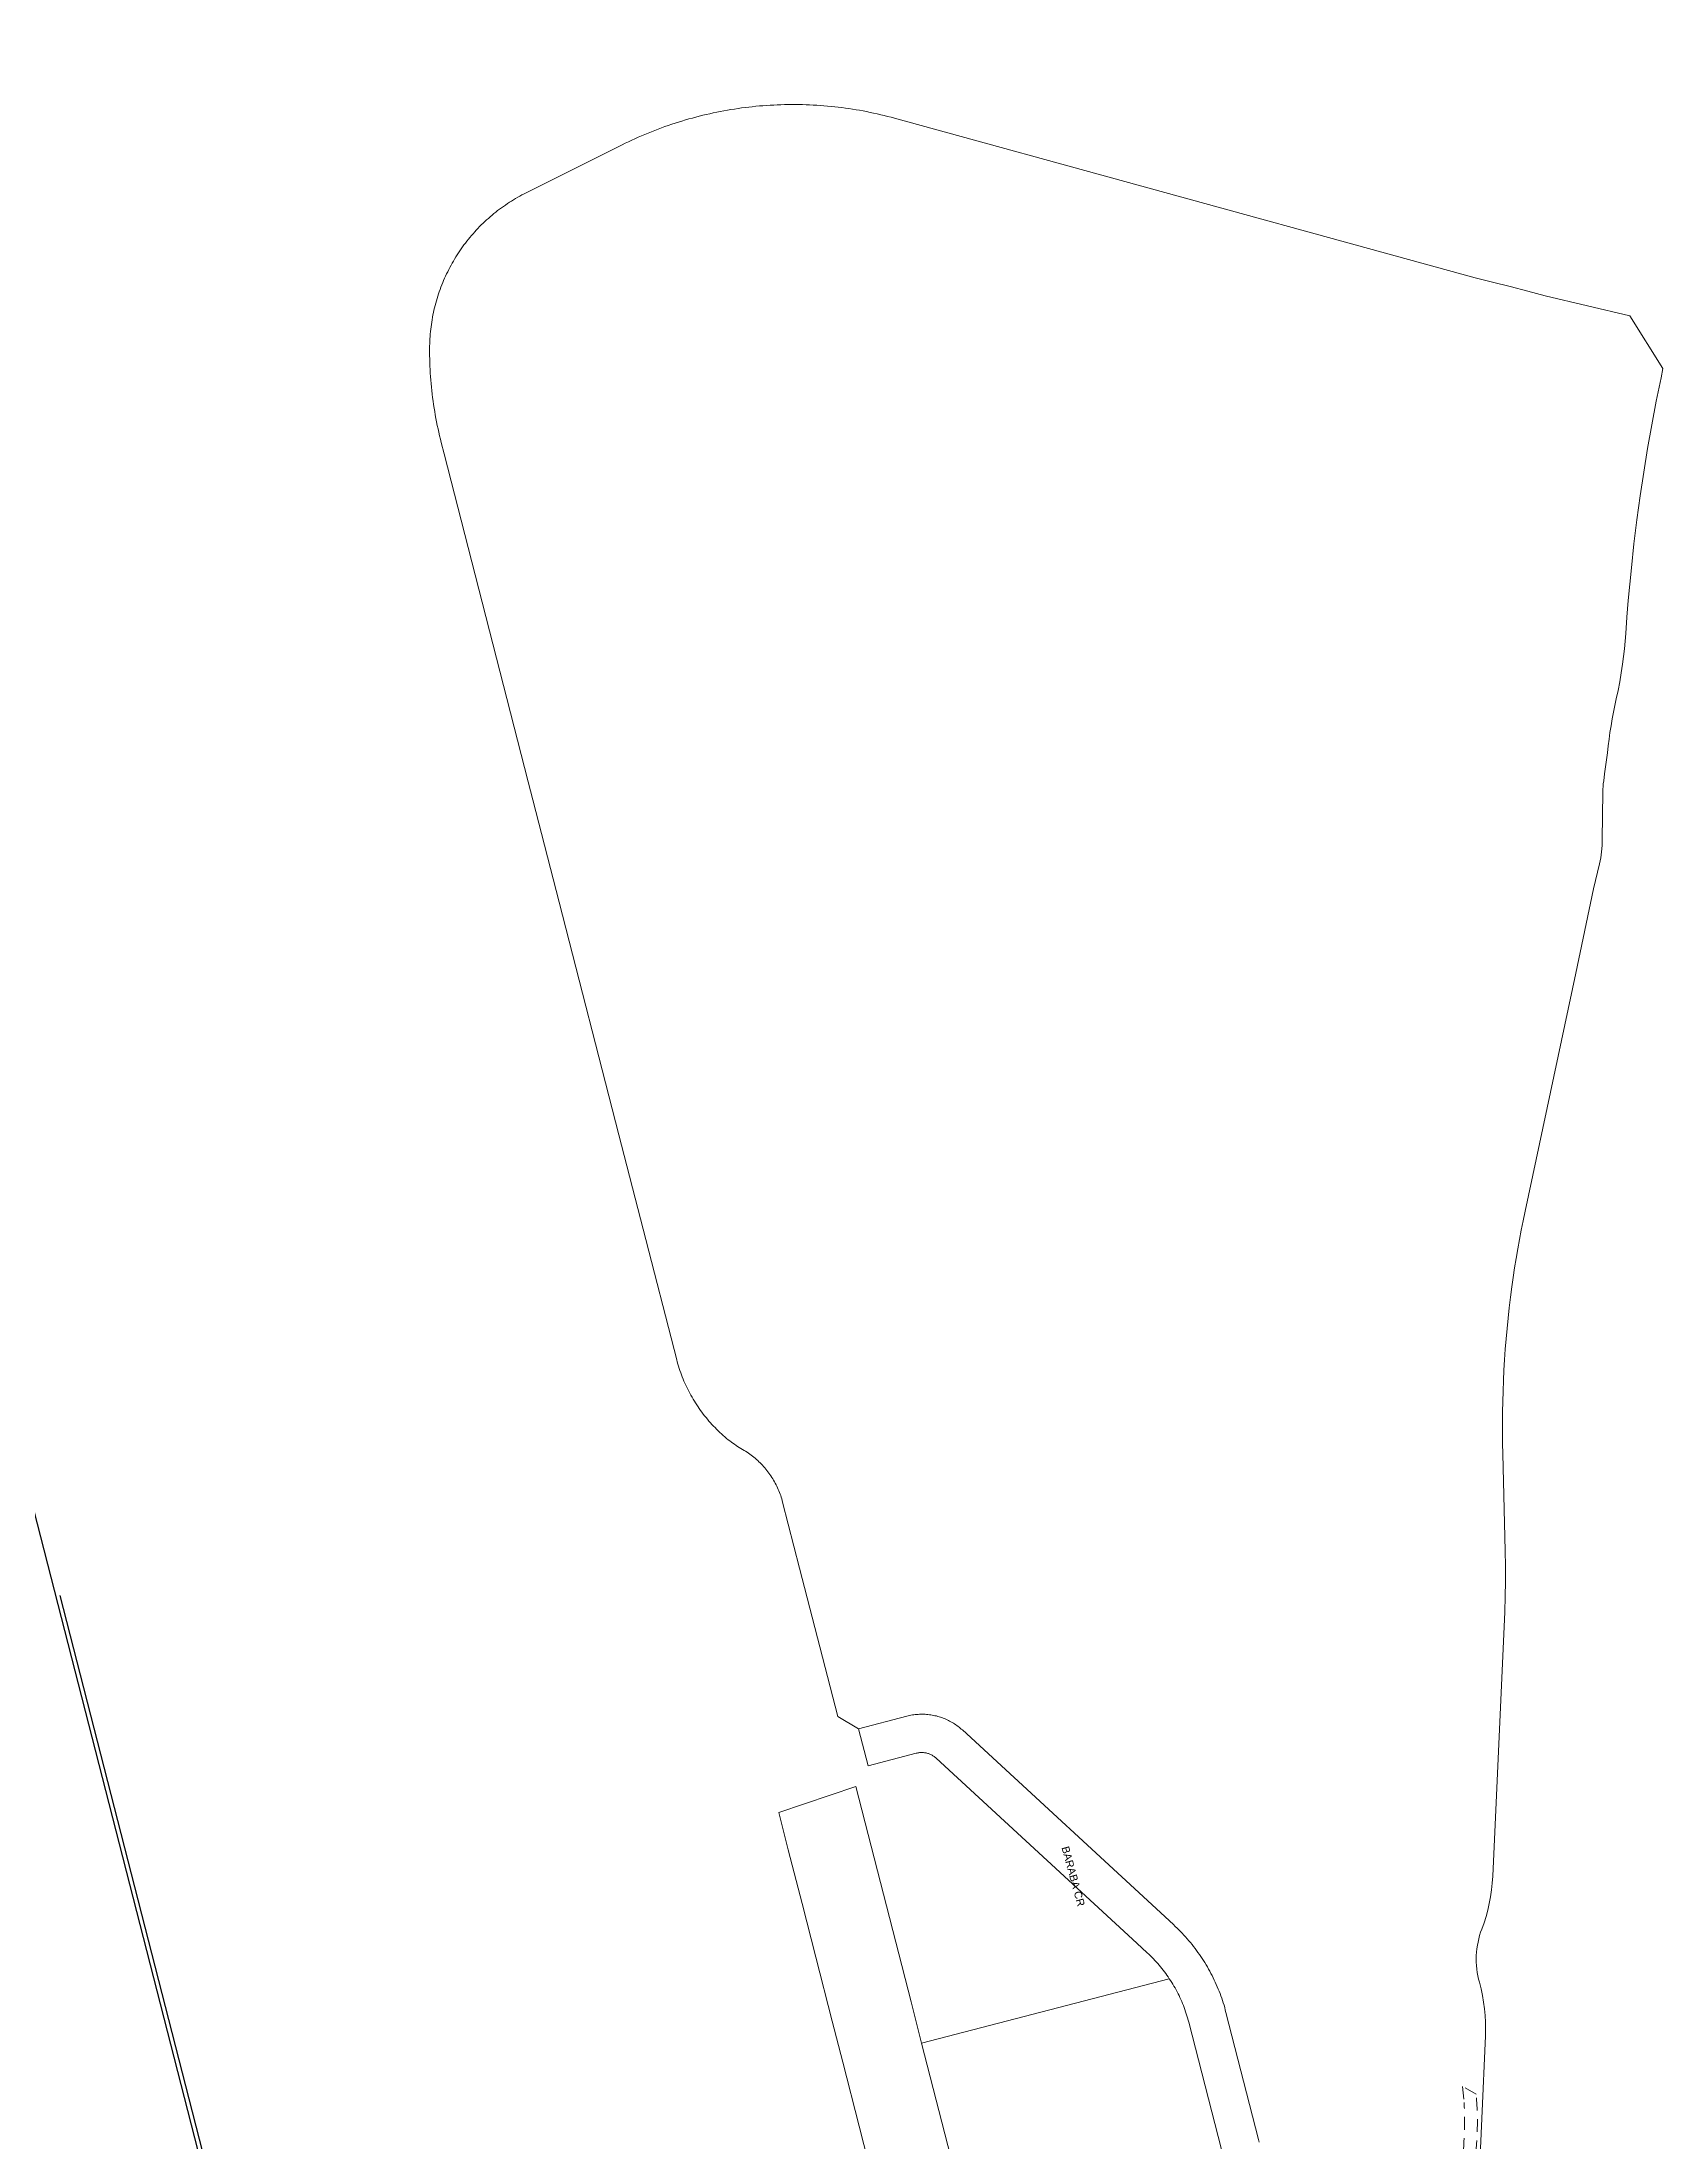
# Model space of a CAD drawing. Header units: metres. Extents: x 307322 to 308805, y 6255611 to 6257083.
# Drawn here: x 308300.1 to 308680.9, y 6256590 to 6257083.5 of the extents above; entities that cross this region are included whole.
import ezdxf

# ---------------------------------------------------------------- set-up
doc = ezdxf.new("R2010")
doc.units = ezdxf.units.M
doc.linetypes.add('Dash', pattern=[5, 3, -2])
for name, color, linetype, lineweight in [('Cadastre Buildings_SP_EXT', 9, 'Continuous', 5), ('Cadastre Developer_SP_EXT', 9, 'Continuous', 5), ('Cadastre Land Parcels_SP_EXT', 9, 'Continuous', 5), ('Cadastre Roads_SP_EXT', 9, 'Continuous', 5)]:
    doc.layers.add(name, color=color, linetype=linetype, lineweight=lineweight)
doc.layers.add('Features_HIDE', color=1, linetype='Continuous', plot=False)
doc.styles.get("Standard").update_dxf_attribs({"font": 'arial.ttf'})
doc.linetypes.add('Cable P UG', pattern='A,6,-0.5,["P",Standard,S=1.7,R=0,X=0.5,Y=-1],-2.9', length=9.4)

msp = doc.modelspace()

# ---------------------------------------------------------------- linework, layer by layer
at = {"layer": 'Cadastre Buildings_SP_EXT', "linetype": 'Continuous'}
msp.add_lwpolyline([(308577.14, 6256588.25), (308569.46, 6256618.15), (308569.33, 6256618.64), (308569.19, 6256619.13), (308569.05, 6256619.62), (308568.9, 6256620.11), (308568.74, 6256620.6), (308568.57, 6256621.08), (308568.39, 6256621.56), (308568.21, 6256622.04), (308568.02, 6256622.51), (308567.82, 6256622.98), (308567.62, 6256623.45), (308567.41, 6256623.91), (308567.19, 6256624.37), (308566.96, 6256624.83), (308566.73, 6256625.29), (308566.49, 6256625.74), (308566.25, 6256626.19), (308565.99, 6256626.63), (308565.73, 6256627.07), (308565.47, 6256627.5), (308565.19, 6256627.94), (308564.91, 6256628.36), (308506.72, 6256613.23), (308543.62, 6256469.5)], dxfattribs=at)
at = {"layer": 'Cadastre Developer_SP_EXT', "linetype": 'Dash'}
msp.add_lwpolyline([(308636.25, 6256582.42, 0.064006), (308637, 6256601.2), (308637, 6256601.2), (308633.79, 6256603.04), (308633.79, 6256603.04), (308634.14, 6256599.28), (308634.14, 6256599.28, -0.058122), (308633.3, 6256582.92)], format="xyb", dxfattribs=at)
at = {"layer": 'Cadastre Land Parcels_SP_EXT', "linetype": 'Continuous'}
msp.add_lwpolyline([(308637.43, 6256576.08), (308639.19, 6256614.95), (308639.22, 6256616.54), (308639.2, 6256618.13), (308639.11, 6256619.72), (308638.96, 6256621.31), (308638.75, 6256622.88), (308638.48, 6256624.44), (308638.14, 6256625.99), (308637.75, 6256627.51), (308637.55, 6256628.28), (308637.38, 6256629.05), (308637.25, 6256629.84), (308637.14, 6256630.63), (308637.07, 6256631.43), (308637.02, 6256632.22), (308637.01, 6256633.03), (308637.03, 6256633.82), (308637.08, 6256634.62), (308637.17, 6256635.41), (308637.28, 6256636.2), (308637.43, 6256636.98), (308637.6, 6256637.75), (308637.81, 6256638.51), (308638.05, 6256639.26), (308638.31, 6256639.99), (308638.84, 6256641.47), (308639.32, 6256642.97), (308639.73, 6256644.5), (308640.08, 6256646.06), (308640.38, 6256647.63), (308640.61, 6256649.22), (308640.78, 6256650.82), (308640.88, 6256652.42), (308643.7, 6256714.57), (308643.7, 6256714.57), (308643.83, 6256718.16), (308643.89, 6256721.74), (308643.9, 6256725.33), (308643.83, 6256728.91), (308643.24, 6256751.69), (308643.19, 6256754.15), (308643.16, 6256756.62), (308643.16, 6256759.08), (308643.18, 6256761.54), (308643.23, 6256764), (308643.3, 6256766.46), (308643.4, 6256768.92), (308643.52, 6256771.37), (308643.66, 6256773.83), (308643.83, 6256776.28), (308644.02, 6256778.73), (308644.24, 6256781.17), (308644.49, 6256783.62), (308644.75, 6256786.05), (308645.04, 6256788.49), (308645.36, 6256790.92), (308645.68, 6256793.16), (308646.02, 6256795.4), (308646.38, 6256797.63), (308646.76, 6256799.85), (308647.17, 6256802.08), (308647.59, 6256804.29), (308648.04, 6256806.5), (308648.51, 6256808.7), (308660.39, 6256864.65), (308664.56, 6256884.45), (308665.98, 6256890.39), (308666.24, 6256891.79), (308666.43, 6256893.21), (308666.56, 6256894.64), (308666.61, 6256896.07), (308666.72, 6256907.24), (308666.74, 6256907.89), (308666.79, 6256908.54), (308666.86, 6256909.19), (308666.96, 6256909.83), (308667.14, 6256911.5), (308667.34, 6256913.16), (308667.58, 6256914.81), (308667.86, 6256916.46), (308668.02, 6256918.06), (308668.22, 6256919.65), (308668.43, 6256921.24), (308668.68, 6256922.83), (308668.95, 6256924.41), (308669.24, 6256925.98), (308669.55, 6256927.55), (308669.9, 6256929.1), (308670.33, 6256931.13), (308670.73, 6256933.16), (308671.08, 6256935.21), (308671.39, 6256937.26), (308671.63, 6256939.06), (308671.83, 6256940.85), (308672, 6256942.66), (308672.13, 6256944.47), (308672.41, 6256948.35), (308672.72, 6256952.22), (308673.07, 6256956.1), (308673.45, 6256959.96), (308674.06, 6256965.6), (308674.75, 6256971.22), (308675.51, 6256976.82), (308676.35, 6256982.41), (308677.26, 6256987.99), (308678.24, 6256993.54), (308679.29, 6256999.08), (308680.42, 6257004.59), (308680.88, 6257006.78), (308673.07, 6257019.11), (308653.22, 6257023.84), (308649.11, 6257024.95), (308644.98, 6257026.02), (308640.86, 6257027.06), (308636.72, 6257028.07), (308621.07, 6257032.36), (308500.38, 6257065.59), (308499.56, 6257065.8), (308498.75, 6257066.02), (308497.93, 6257066.22), (308497.11, 6257066.42), (308496.29, 6257066.61), (308495.46, 6257066.79), (308494.64, 6257066.96), (308493.81, 6257067.13), (308492.98, 6257067.29), (308492.15, 6257067.44), (308491.32, 6257067.58), (308490.49, 6257067.72), (308489.65, 6257067.84), (308488.82, 6257067.96), (308487.98, 6257068.07), (308487.14, 6257068.18), (308486.31, 6257068.27), (308485.47, 6257068.36), (308484.63, 6257068.44), (308483.79, 6257068.51), (308482.95, 6257068.58), (308482.11, 6257068.63), (308481.26, 6257068.68), (308480.42, 6257068.72), (308479.58, 6257068.75), (308478.74, 6257068.78), (308477.89, 6257068.8), (308477.05, 6257068.8), (308476.2, 6257068.81), (308475.36, 6257068.8), (308474.52, 6257068.78), (308473.67, 6257068.76), (308472.83, 6257068.73), (308471.99, 6257068.69), (308471.15, 6257068.64), (308470.31, 6257068.59), (308469.46, 6257068.53), (308468.62, 6257068.46), (308467.78, 6257068.38), (308466.95, 6257068.29), (308466.11, 6257068.2), (308465.27, 6257068.1), (308464.43, 6257067.99), (308463.6, 6257067.87), (308462.76, 6257067.74), (308461.93, 6257067.61), (308461.1, 6257067.47), (308460.27, 6257067.32), (308459.44, 6257067.17), (308458.61, 6257067), (308457.79, 6257066.83), (308456.96, 6257066.65), (308456.14, 6257066.46), (308455.32, 6257066.27), (308454.5, 6257066.06), (308453.68, 6257065.85), (308452.87, 6257065.63), (308452.06, 6257065.41), (308451.25, 6257065.17), (308450.44, 6257064.93), (308449.63, 6257064.68), (308448.83, 6257064.43), (308448.03, 6257064.16), (308447.23, 6257063.89), (308446.43, 6257063.61), (308445.64, 6257063.33), (308444.85, 6257063.03), (308444.06, 6257062.73), (308443.27, 6257062.42), (308442.49, 6257062.11), (308441.71, 6257061.79), (308440.94, 6257061.45), (308440.16, 6257061.12), (308439.39, 6257060.77), (308438.63, 6257060.42), (308437.86, 6257060.06), (308437.1, 6257059.69), (308436.35, 6257059.32), (308413.84, 6257048.07), (308413.33, 6257047.81), (308412.83, 6257047.55), (308412.33, 6257047.28), (308411.84, 6257047), (308411.35, 6257046.71), (308410.87, 6257046.42), (308410.38, 6257046.13), (308409.91, 6257045.82), (308409.43, 6257045.51), (308408.96, 6257045.19), (308408.5, 6257044.87), (308408.04, 6257044.54), (308407.58, 6257044.2), (308407.13, 6257043.86), (308406.69, 6257043.51), (308406.25, 6257043.16), (308405.81, 6257042.8), (308405.38, 6257042.43), (308404.95, 6257042.05), (308404.53, 6257041.68), (308404.12, 6257041.29), (308403.71, 6257040.9), (308403.3, 6257040.5), (308402.9, 6257040.1), (308402.51, 6257039.7), (308402.12, 6257039.28), (308401.74, 6257038.87), (308401.36, 6257038.44), (308400.99, 6257038.01), (308400.63, 6257037.58), (308400.27, 6257037.14), (308399.91, 6257036.7), (308399.57, 6257036.25), (308399.23, 6257035.8), (308398.89, 6257035.34), (308398.57, 6257034.88), (308398.24, 6257034.41), (308397.93, 6257033.94), (308397.62, 6257033.47), (308397.32, 6257032.99), (308397.02, 6257032.5), (308396.73, 6257032.02), (308396.45, 6257031.52), (308396.18, 6257031.03), (308395.91, 6257030.53), (308395.65, 6257030.03), (308395.4, 6257029.52), (308395.15, 6257029.01), (308394.91, 6257028.5), (308394.67, 6257027.98), (308394.45, 6257027.46), (308394.23, 6257026.94), (308394.02, 6257026.41), (308393.81, 6257025.89), (308393.62, 6257025.35), (308393.43, 6257024.82), (308393.25, 6257024.28), (308393.07, 6257023.74), (308392.9, 6257023.2), (308392.74, 6257022.66), (308392.59, 6257022.11), (308392.45, 6257021.57), (308392.31, 6257021.01), (308392.18, 6257020.46), (308392.06, 6257019.91), (308391.94, 6257019.35), (308391.84, 6257018.8), (308391.74, 6257018.24), (308391.65, 6257017.68), (308391.56, 6257017.12), (308391.49, 6257016.56), (308391.42, 6257016), (308391.36, 6257015.43), (308391.31, 6257014.87), (308391.26, 6257014.3), (308391.22, 6257013.74), (308391.19, 6257013.17), (308391.17, 6257012.61), (308391.16, 6257012.04), (308391.15, 6257011.47), (308391.15, 6257010.65), (308391.16, 6257009.82), (308391.18, 6257008.99), (308391.2, 6257008.16), (308391.24, 6257007.34), (308391.27, 6257006.51), (308391.32, 6257005.69), (308391.38, 6257004.86), (308391.44, 6257004.04), (308391.51, 6257003.21), (308391.59, 6257002.39), (308391.68, 6257001.57), (308391.77, 6257000.75), (308391.87, 6256999.93), (308391.98, 6256999.11), (308392.1, 6256998.29), (308392.22, 6256997.47), (308392.35, 6256996.66), (308392.49, 6256995.84), (308392.64, 6256995.03), (308392.8, 6256994.22), (308392.96, 6256993.4), (308393.13, 6256992.59), (308393.31, 6256991.79), (308393.49, 6256990.98), (308393.69, 6256990.18), (308393.89, 6256989.38), (308394.58, 6256986.68), (308400.21, 6256964.67), (308414.3, 6256909.6), (308415.37, 6256905.43), (308421.56, 6256881.32), (308435.61, 6256826.65), (308441.3, 6256804.51), (308449.19, 6256773.8), (308449.33, 6256773.29), (308449.47, 6256772.78), (308449.63, 6256772.28), (308449.79, 6256771.77), (308449.96, 6256771.27), (308450.13, 6256770.77), (308450.32, 6256770.28), (308450.51, 6256769.78), (308450.7, 6256769.29), (308450.91, 6256768.81), (308451.12, 6256768.32), (308451.34, 6256767.84), (308451.57, 6256767.36), (308451.8, 6256766.89), (308452.04, 6256766.42), (308452.29, 6256765.95), (308452.54, 6256765.48), (308452.8, 6256765.02), (308453.07, 6256764.57), (308453.34, 6256764.11), (308453.62, 6256763.67), (308453.91, 6256763.22), (308454.2, 6256762.78), (308454.5, 6256762.34), (308454.81, 6256761.91), (308455.12, 6256761.49), (308455.44, 6256761.06), (308455.76, 6256760.65), (308456.09, 6256760.23), (308456.43, 6256759.83), (308456.77, 6256759.42), (308457.12, 6256759.02), (308457.48, 6256758.63), (308457.83, 6256758.24), (308458.2, 6256757.86), (308458.57, 6256757.48), (308458.95, 6256757.11), (308459.33, 6256756.75), (308459.72, 6256756.39), (308460.11, 6256756.03), (308460.51, 6256755.68), (308460.91, 6256755.34), (308461.32, 6256755), (308461.67, 6256754.73), (308462.03, 6256754.46), (308462.39, 6256754.2), (308462.76, 6256753.94), (308463.13, 6256753.69), (308463.5, 6256753.44), (308463.88, 6256753.2), (308464.26, 6256752.97), (308464.64, 6256752.74), (308465.03, 6256752.51), (308465.37, 6256752.3), (308465.71, 6256752.09), (308466.04, 6256751.87), (308466.36, 6256751.64), (308466.68, 6256751.4), (308467, 6256751.16), (308467.31, 6256750.91), (308467.62, 6256750.66), (308467.92, 6256750.4), (308468.22, 6256750.13), (308468.51, 6256749.86), (308468.8, 6256749.58), (308469.08, 6256749.3), (308469.35, 6256749.01), (308469.62, 6256748.71), (308469.88, 6256748.41), (308470.14, 6256748.11), (308470.39, 6256747.8), (308470.63, 6256747.48), (308470.87, 6256747.16), (308471.1, 6256746.84), (308471.33, 6256746.51), (308471.55, 6256746.18), (308471.76, 6256745.84), (308471.96, 6256745.5), (308472.16, 6256745.15), (308472.35, 6256744.8), (308472.54, 6256744.45), (308472.72, 6256744.09), (308472.89, 6256743.73), (308473.05, 6256743.36), (308473.2, 6256743), (308473.35, 6256742.63), (308473.49, 6256742.25), (308473.63, 6256741.88), (308473.75, 6256741.5), (308473.87, 6256741.12), (308473.98, 6256740.74), (308474.08, 6256740.35), (308478.07, 6256724.84), (308487.02, 6256689.97), (308491.9, 6256687.11), (308503.24, 6256690.06), (308503.56, 6256690.14), (308503.89, 6256690.21), (308504.22, 6256690.27), (308504.55, 6256690.33), (308504.88, 6256690.38), (308505.21, 6256690.42), (308505.55, 6256690.46), (308505.88, 6256690.48), (308506.21, 6256690.5), (308506.55, 6256690.51), (308506.88, 6256690.51), (308507.22, 6256690.51), (308507.55, 6256690.49), (308507.89, 6256690.47), (308508.22, 6256690.44), (308508.55, 6256690.4), (308508.88, 6256690.36), (308509.21, 6256690.3), (308509.54, 6256690.24), (308509.87, 6256690.17), (308510.2, 6256690.1), (308510.52, 6256690.01), (308510.84, 6256689.92), (308511.16, 6256689.82), (308511.47, 6256689.71), (308511.79, 6256689.6), (308512.1, 6256689.48), (308512.41, 6256689.35), (308512.71, 6256689.21), (308513.01, 6256689.07), (308513.31, 6256688.91), (308513.6, 6256688.76), (308513.89, 6256688.59), (308514.18, 6256688.42), (308514.46, 6256688.24), (308514.74, 6256688.05), (308515.01, 6256687.86), (308515.28, 6256687.66), (308515.54, 6256687.46), (308515.8, 6256687.25), (308516.05, 6256687.03), (308516.3, 6256686.81), (308565.9, 6256641.06), (308566.32, 6256640.66), (308566.74, 6256640.26), (308567.15, 6256639.85), (308567.56, 6256639.44), (308567.96, 6256639.02), (308568.36, 6256638.59), (308568.75, 6256638.16), (308569.13, 6256637.73), (308569.51, 6256637.29), (308569.88, 6256636.84), (308570.25, 6256636.39), (308570.61, 6256635.94), (308570.96, 6256635.48), (308571.31, 6256635.01), (308571.65, 6256634.54), (308571.98, 6256634.07), (308572.31, 6256633.59), (308572.63, 6256633.11), (308572.95, 6256632.62), (308573.25, 6256632.13), (308573.55, 6256631.63), (308573.85, 6256631.13), (308574.14, 6256630.63), (308574.42, 6256630.12), (308574.69, 6256629.61), (308574.96, 6256629.09), (308575.21, 6256628.58), (308575.47, 6256628.05), (308575.71, 6256627.53), (308575.95, 6256627), (308576.18, 6256626.47), (308576.4, 6256625.93), (308576.62, 6256625.39), (308576.83, 6256624.85), (308577.03, 6256624.31), (308577.22, 6256623.76), (308577.41, 6256623.21), (308577.58, 6256622.66), (308577.76, 6256622.11), (308577.92, 6256621.55), (308578.07, 6256620.99), (308578.22, 6256620.43), (308585.9, 6256590.53), (308586.04, 6256589.98)], dxfattribs=at)
at = {"layer": 'Cadastre Roads_SP_EXT', "linetype": 'Continuous'}
for points in [[(308586.04, 6256589.98), (308585.9, 6256590.53), (308578.22, 6256620.43), (308578.07, 6256620.99), (308577.92, 6256621.55), (308577.76, 6256622.11), (308577.58, 6256622.66), (308577.41, 6256623.21), (308577.22, 6256623.76), (308577.03, 6256624.31), (308576.83, 6256624.85), (308576.62, 6256625.39), (308576.4, 6256625.93), (308576.18, 6256626.47), (308575.95, 6256627), (308575.71, 6256627.53), (308575.47, 6256628.05), (308575.21, 6256628.58), (308574.96, 6256629.09), (308574.69, 6256629.61), (308574.42, 6256630.12), (308574.14, 6256630.63), (308573.85, 6256631.13), (308573.55, 6256631.63), (308573.25, 6256632.13), (308572.95, 6256632.62), (308572.63, 6256633.11), (308572.31, 6256633.59), (308571.98, 6256634.07), (308571.65, 6256634.54), (308571.31, 6256635.01), (308570.96, 6256635.48), (308570.61, 6256635.94), (308570.25, 6256636.39), (308569.88, 6256636.84), (308569.51, 6256637.29), (308569.13, 6256637.73), (308568.75, 6256638.16), (308568.36, 6256638.59), (308567.96, 6256639.02), (308567.56, 6256639.44), (308567.15, 6256639.85), (308566.74, 6256640.26), (308566.32, 6256640.66), (308565.9, 6256641.06), (308516.3, 6256686.81), (308516.3, 6256686.81), (308516.05, 6256687.03), (308515.8, 6256687.25), (308515.54, 6256687.46), (308515.28, 6256687.66), (308515.01, 6256687.86), (308514.74, 6256688.05), (308514.46, 6256688.24), (308514.18, 6256688.42), (308513.89, 6256688.59), (308513.6, 6256688.76), (308513.31, 6256688.91), (308513.01, 6256689.07), (308512.71, 6256689.21), (308512.41, 6256689.35), (308512.1, 6256689.48), (308511.79, 6256689.6), (308511.47, 6256689.71), (308511.16, 6256689.82), (308510.84, 6256689.92), (308510.52, 6256690.01), (308510.2, 6256690.1), (308509.87, 6256690.17), (308509.54, 6256690.24), (308509.21, 6256690.3), (308508.88, 6256690.36), (308508.55, 6256690.4), (308508.22, 6256690.44), (308507.89, 6256690.47), (308507.55, 6256690.49), (308507.22, 6256690.51), (308506.88, 6256690.51), (308506.55, 6256690.51), (308506.21, 6256690.5), (308505.88, 6256690.48), (308505.55, 6256690.46), (308505.21, 6256690.42), (308504.88, 6256690.38), (308504.55, 6256690.33), (308504.22, 6256690.27), (308503.89, 6256690.21), (308503.56, 6256690.14), (308503.24, 6256690.06), (308491.9, 6256687.11), (308494.14, 6256678.4), (308505.47, 6256681.35), (308505.66, 6256681.39), (308505.85, 6256681.43), (308506.04, 6256681.46), (308506.23, 6256681.48), (308506.43, 6256681.5), (308506.62, 6256681.51), (308506.81, 6256681.51), (308507.01, 6256681.5), (308507.2, 6256681.49), (308507.39, 6256681.47), (308507.58, 6256681.44), (308507.77, 6256681.4), (308507.96, 6256681.36), (308508.15, 6256681.31), (308508.33, 6256681.25), (308508.51, 6256681.19), (308508.69, 6256681.12), (308508.87, 6256681.04), (308509.04, 6256680.95), (308509.21, 6256680.86), (308509.37, 6256680.77), (308509.54, 6256680.66), (308509.69, 6256680.55), (308509.85, 6256680.43), (308510, 6256680.31), (308510.14, 6256680.19), (308557.28, 6256636.7), (308559.73, 6256634.44), (308560.1, 6256634.09), (308560.46, 6256633.75), (308560.81, 6256633.39), (308561.16, 6256633.04), (308561.51, 6256632.67), (308561.85, 6256632.3), (308562.18, 6256631.93), (308562.51, 6256631.55), (308562.83, 6256631.17), (308563.14, 6256630.78), (308563.45, 6256630.39), (308563.76, 6256629.99), (308564.06, 6256629.59), (308564.35, 6256629.19), (308564.64, 6256628.78), (308564.91, 6256628.36), (308565.19, 6256627.94), (308565.47, 6256627.5), (308565.73, 6256627.07), (308565.99, 6256626.63), (308566.25, 6256626.19), (308566.49, 6256625.74), (308566.73, 6256625.29), (308566.96, 6256624.83), (308567.19, 6256624.37), (308567.41, 6256623.91), (308567.62, 6256623.45), (308567.82, 6256622.98), (308568.02, 6256622.51), (308568.21, 6256622.04), (308568.39, 6256621.56), (308568.57, 6256621.08), (308568.74, 6256620.6), (308568.9, 6256620.11), (308569.05, 6256619.62), (308569.19, 6256619.13), (308569.33, 6256618.64), (308569.46, 6256618.15), (308577.14, 6256588.25)], [(308543.62, 6256469.5), (308506.72, 6256613.23), (308506.72, 6256613.23), (308504.24, 6256622.91), (308491.24, 6256673.52), (308473.15, 6256667.41), (308475.4, 6256658.62), (308478.64, 6256646.02), (308481.87, 6256633.42), (308485.73, 6256618.41), (308488.21, 6256608.72), (308492.07, 6256593.7), (308495.3, 6256581.11)]]:
    msp.add_lwpolyline(points, dxfattribs=at)
at = {"layer": 'Features_HIDE', "linetype": 'Cable P UG'}
for points in [[(308183.58, 6257083.5), (308166, 6256954.4), (308174.59, 6256948.32), (308240.22, 6256964.22), (308382.5, 6256409.09), (308466.56, 6256395.63), (308470.2, 6256387.35), (308463.86, 6256367.61), (308463.88, 6256361.11)], [(308304.26, 6256718.45), (308383.31, 6256409.98), (308467.25, 6256396.54), (308471.27, 6256387.41), (308464.88, 6256367.55), (308464.85, 6256361.05)]]:
    msp.add_lwpolyline(points, dxfattribs=at)

# ---------------------------------------------------------------- texts
at = {"layer": 'Cadastre Roads_SP_EXT'}
msp.add_text('BARABA CR', height=1.8, rotation=285.2776, dxfattribs=at).set_placement((308539.57, 6256659.19))

doc.saveas('drawing.dxf')
